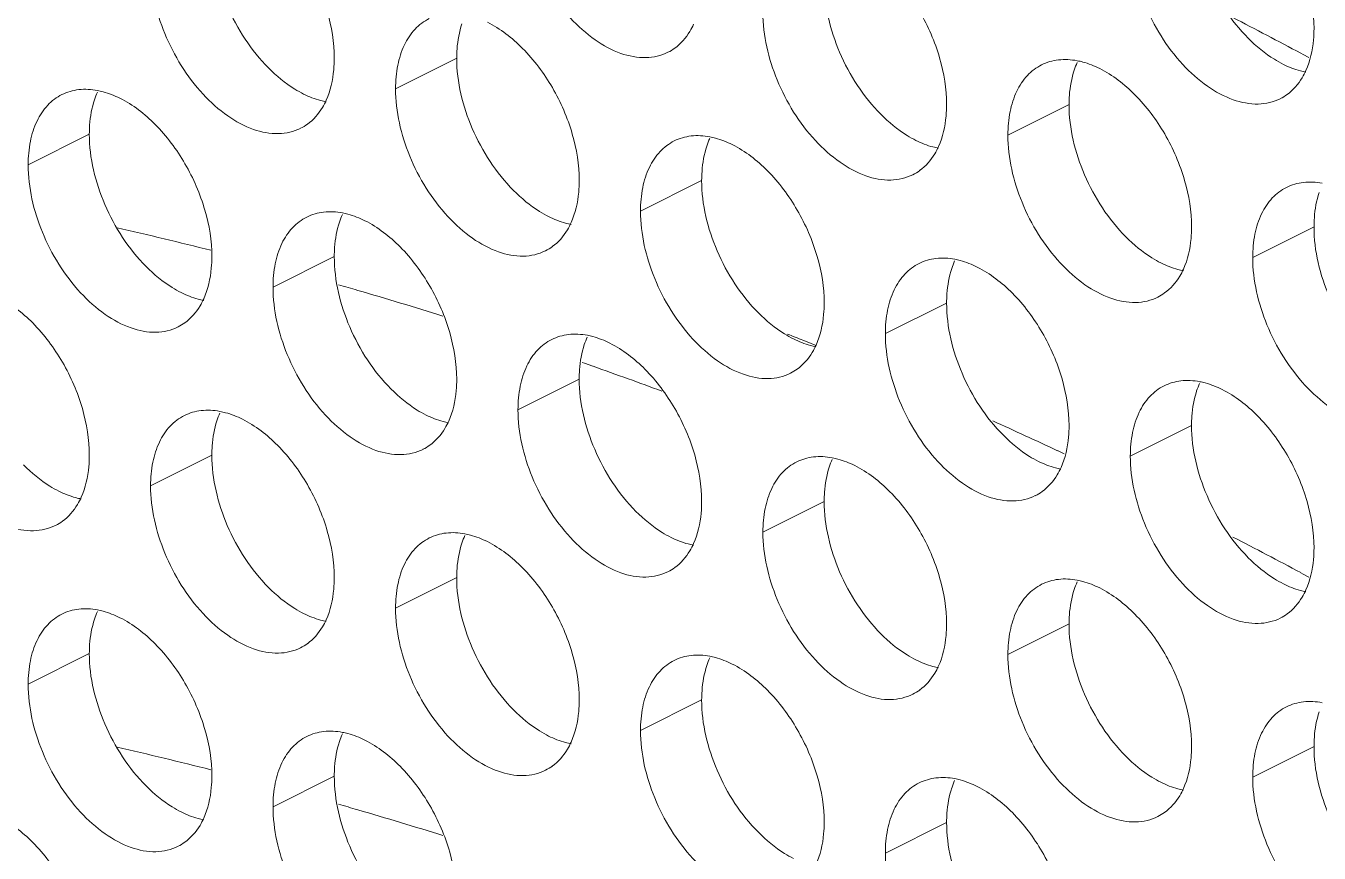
# Model space of a CAD drawing. Header units: millimetres. Extents: x 0 to 2524, y 0 to 1785.
# Drawn here: x 1859.44 to 1871.39, y 830.63 to 838.28 of the extents above; entities that cross this region are included whole.
import ezdxf

# ---------------------------------------------------------------- set-up
doc = ezdxf.new("R2010")
doc.units = ezdxf.units.MM
doc.header["$LTSCALE"] = 0.1
doc.layers.add('标注', color=251, linetype='Continuous', lineweight=9)

msp = doc.modelspace()

# ---------------------------------------------------------------- linework, layer by layer
at = {"layer": '标注'}
for p, q in [((1871.216, 838.026), (1871.239, 838.014)), ((1871.239, 838.014), (1871.291, 837.986)), ((1863.419, 837.981), (1862.854, 837.698)), ((1869.076, 837.553), (1868.511, 837.27)), ((1860.025, 837.278), (1859.46, 836.995)), ((1865.682, 836.85), (1865.117, 836.567)), ((1871.339, 836.421), (1870.773, 836.138)), ((1862.288, 836.147), (1861.722, 835.864)), ((1867.945, 835.718), (1867.379, 835.435)), ((1866.618, 835.374), (1866.672, 835.353)), ((1866.672, 835.353), (1866.731, 835.329)), ((1864.599, 835.162), (1864.577, 835.169)), ((1864.678, 835.134), (1864.599, 835.162)), ((1864.551, 835.015), (1863.985, 834.732)), ((1870.208, 834.587), (1869.642, 834.304)), ((1861.157, 834.312), (1860.591, 834.029)), ((1868.969, 834.354), (1869.03, 834.325)), ((1866.814, 833.884), (1866.248, 833.601)), ((1863.419, 833.181), (1862.854, 832.898)), ((1871.216, 833.226), (1871.239, 833.214)), ((1871.239, 833.214), (1871.291, 833.186)), ((1869.076, 832.753), (1868.511, 832.47)), ((1860.025, 832.478), (1859.46, 832.195)), ((1865.682, 832.05), (1865.117, 831.767)), ((1871.339, 831.621), (1870.773, 831.338)), ((1862.288, 831.347), (1861.722, 831.064)), ((1867.945, 830.918), (1867.379, 830.635))]:
    msp.add_line(p, q, dxfattribs=at)
for centre, radius, start, end in [((1848.008, 794.608), 49.232, 61.8743, 62.6988), ((1865.168, 838.44), 0.453, 296.5256, 305.9034), ((1869.821, 837.641), 0.734, 155.8796, 161.7803), ((1860.77, 837.367), 0.734, 155.8796, 161.7803), ((1870.825, 838.012), 0.453, 296.5256, 305.9034), ((1861.774, 837.738), 0.453, 296.5256, 305.9034), ((1866.427, 836.939), 0.734, 155.8796, 161.7803), ((1867.431, 837.309), 0.453, 296.5256, 305.9034), ((1863.033, 836.236), 0.734, 155.8796, 161.7803), ((1851.95, 799.856), 37.495, 75.7992, 77.1627), ((1864.037, 836.606), 0.453, 296.5256, 305.9034), ((1868.689, 835.807), 0.734, 155.8796, 161.7803), ((1851.393, 797.77), 39.654, 73.727, 73.9941), ((1851.179, 797.044), 40.411, 72.5573, 73.7232), ((1869.693, 836.178), 0.453, 296.5256, 305.9034), ((1860.642, 835.903), 0.453, 296.5256, 305.9034), ((1865.295, 835.104), 0.734, 155.8796, 161.7803), ((1850.978, 796.236), 42.147, 68.2177, 68.4277), ((1850.332, 794.491), 43.1, 70.0992, 70.5572), ((1866.299, 835.475), 0.453, 296.5256, 305.9034), ((1850.171, 794.048), 43.572, 69.6619, 70.0992), ((1870.952, 834.676), 0.734, 155.8796, 161.7803), ((1861.901, 834.401), 0.734, 155.8796, 161.7803), ((1849.654, 793.147), 45.509, 64.8858, 65.7125), ((1862.905, 834.772), 0.453, 296.5256, 305.9034), ((1867.558, 833.973), 0.734, 155.8796, 161.7803), ((1868.562, 834.343), 0.453, 296.5256, 305.9034), ((1859.511, 834.069), 0.453, 296.5256, 305.9034), ((1864.164, 833.27), 0.734, 155.8796, 161.7803), ((1848.008, 789.808), 49.232, 61.8743, 62.6988), ((1865.168, 833.64), 0.453, 296.5256, 305.9034), ((1869.821, 832.841), 0.734, 155.8796, 161.7803), ((1860.77, 832.567), 0.734, 155.8796, 161.7803), ((1870.825, 833.212), 0.453, 296.5256, 305.9034), ((1861.774, 832.938), 0.453, 296.5256, 305.9034), ((1866.427, 832.139), 0.734, 155.8796, 161.7803), ((1867.431, 832.509), 0.453, 296.5256, 305.9034), ((1863.033, 831.436), 0.734, 155.8796, 161.7803), ((1851.95, 795.056), 37.495, 75.7992, 77.1627), ((1864.037, 831.806), 0.453, 296.5256, 305.9034), ((1868.689, 831.007), 0.734, 155.8796, 161.7803), ((1851.393, 792.97), 39.654, 73.727, 73.9941), ((1851.179, 792.244), 40.411, 72.5573, 73.7232), ((1869.693, 831.378), 0.453, 296.5256, 305.9034), ((1860.642, 831.103), 0.453, 296.5256, 305.9034)]:
    msp.add_arc(centre, radius, start, end, dxfattribs=at)
for points, knots in [([(1870.491, 839.719), (1870.611, 839.659), (1870.842, 839.478), (1871.108, 839.12), (1871.289, 838.701), (1871.339, 838.4), (1871.339, 838.255)], [0, 0, 0, 0, 0.229676, 0.488215, 0.753207, 1, 1, 1, 1]), ([(1861.44, 839.444), (1861.56, 839.384), (1861.791, 839.204), (1862.057, 838.846), (1862.238, 838.427), (1862.288, 838.126), (1862.288, 837.981)], [0, 0, 0, 0, 0.229676, 0.488215, 0.753207, 1, 1, 1, 1]), ([(1865.37, 838.035), (1865.308, 838.004), (1865.158, 837.97), (1864.92, 838.017), (1864.682, 838.148), (1864.374, 838.426), (1864.088, 838.888), (1863.985, 839.321), (1863.985, 839.532)], [0, 0, 0, 0, 0.090718, 0.191742, 0.308104, 0.439279, 0.725532, 1, 1, 1, 1]), ([(1870.732, 838.165), (1870.57, 838.328), (1870.319, 838.715), (1870.208, 839.165), (1870.208, 839.387)], [0, 0, 0, 0, 0.508684, 1, 1, 1, 1]), ([(1861.681, 837.89), (1861.519, 838.053), (1861.268, 838.44), (1861.157, 838.891), (1861.157, 839.112)], [0, 0, 0, 0, 0.508684, 1, 1, 1, 1]), ([(1871.027, 837.606), (1870.965, 837.575), (1870.815, 837.541), (1870.577, 837.589), (1870.338, 837.72), (1870.031, 837.997), (1869.745, 838.46), (1869.642, 838.892), (1869.642, 839.104)], [0, 0, 0, 0, 0.090718, 0.191742, 0.308104, 0.439279, 0.725532, 1, 1, 1, 1]), ([(1867.096, 839.016), (1867.217, 838.956), (1867.448, 838.775), (1867.714, 838.417), (1867.895, 837.999), (1867.945, 837.697), (1867.945, 837.553)], [0, 0, 0, 0, 0.229676, 0.488215, 0.753207, 1, 1, 1, 1]), ([(1861.976, 837.332), (1861.914, 837.301), (1861.764, 837.267), (1861.526, 837.315), (1861.287, 837.445), (1860.98, 837.723), (1860.694, 838.185), (1860.591, 838.618), (1860.591, 838.829)], [0, 0, 0, 0, 0.090718, 0.191742, 0.308104, 0.439279, 0.725532, 1, 1, 1, 1]), ([(1867.337, 837.462), (1867.176, 837.625), (1866.925, 838.012), (1866.814, 838.462), (1866.814, 838.684)], [0, 0, 0, 0, 0.508684, 1, 1, 1, 1]), ([(1867.633, 836.904), (1867.57, 836.872), (1867.421, 836.838), (1867.183, 836.886), (1866.944, 837.017), (1866.637, 837.294), (1866.351, 837.757), (1866.248, 838.189), (1866.248, 838.401)], [0, 0, 0, 0, 0.090718, 0.191742, 0.308104, 0.439279, 0.725532, 1, 1, 1, 1]), ([(1862.854, 837.698), (1862.854, 837.771), (1862.866, 837.91), (1862.925, 838.1), (1863.024, 838.252), (1863.117, 838.323), (1863.166, 838.347)], [0, 0, 0, 0, 0.289235, 0.54966, 0.782932, 1, 1, 1, 1]), ([(1863.419, 837.981), (1863.419, 838.009), (1863.423, 838.117), (1863.442, 838.224), (1863.467, 838.299)], [0, 0, 0, 0, 0.264225, 1, 1, 1, 1]), ([(1863.702, 838.313), (1863.823, 838.253), (1864.054, 838.072), (1864.32, 837.714), (1864.501, 837.296), (1864.551, 836.995), (1864.551, 836.85)], [0, 0, 0, 0, 0.229676, 0.488215, 0.753207, 1, 1, 1, 1]), ([(1865.608, 838.295), (1865.597, 838.272), (1865.554, 838.188), (1865.49, 838.114), (1865.434, 838.073)], [0, 0, 0, 0, 0.265525, 1, 1, 1, 1]), ([(1871.339, 838.255), (1871.339, 838.22), (1871.333, 838.088), (1871.304, 837.955), (1871.264, 837.867)], [0, 0, 0, 0, 0.268874, 1, 1, 1, 1]), ([(1871.056, 837.923), (1871.028, 837.938), (1870.91, 838.004), (1870.804, 838.091), (1870.732, 838.165)], [0, 0, 0, 0, 0.235002, 1, 1, 1, 1]), ([(1862.005, 837.649), (1861.977, 837.663), (1861.859, 837.73), (1861.753, 837.817), (1861.681, 837.89)], [0, 0, 0, 0, 0.235002, 1, 1, 1, 1]), ([(1862.288, 837.981), (1862.288, 837.945), (1862.282, 837.813), (1862.253, 837.68), (1862.214, 837.592)], [0, 0, 0, 0, 0.268874, 1, 1, 1, 1]), ([(1863.943, 836.759), (1863.782, 836.922), (1863.531, 837.309), (1863.419, 837.759), (1863.419, 837.981)], [0, 0, 0, 0, 0.508684, 1, 1, 1, 1]), ([(1868.511, 837.27), (1868.511, 837.343), (1868.523, 837.481), (1868.582, 837.672), (1868.681, 837.824), (1868.774, 837.894), (1868.823, 837.919)], [0, 0, 0, 0, 0.289235, 0.54966, 0.782932, 1, 1, 1, 1]), ([(1868.823, 837.919), (1868.871, 837.943), (1868.981, 837.975), (1869.095, 837.968), (1869.151, 837.957)], [0, 0, 0, 0, 0.482538, 1, 1, 1, 1]), ([(1869.151, 837.957), (1869.169, 837.954), (1869.24, 837.937), (1869.309, 837.91), (1869.359, 837.885)], [0, 0, 0, 0, 0.238696, 1, 1, 1, 1]), ([(1871.264, 837.851), (1871.247, 837.854), (1871.175, 837.871), (1871.106, 837.898), (1871.056, 837.923)], [0, 0, 0, 0, 0.238696, 1, 1, 1, 1]), ([(1869.076, 837.553), (1869.076, 837.581), (1869.08, 837.688), (1869.099, 837.796), (1869.124, 837.871)], [0, 0, 0, 0, 0.264225, 1, 1, 1, 1]), ([(1869.359, 837.885), (1869.48, 837.824), (1869.71, 837.644), (1869.977, 837.286), (1870.158, 836.867), (1870.208, 836.566), (1870.208, 836.421)], [0, 0, 0, 0, 0.229676, 0.488215, 0.753207, 1, 1, 1, 1]), ([(1871.264, 837.867), (1871.254, 837.844), (1871.211, 837.76), (1871.147, 837.686), (1871.091, 837.645)], [0, 0, 0, 0, 0.265525, 1, 1, 1, 1]), ([(1859.772, 837.644), (1859.82, 837.668), (1859.93, 837.7), (1860.044, 837.693), (1860.101, 837.682)], [0, 0, 0, 0, 0.482538, 1, 1, 1, 1]), ([(1860.101, 837.682), (1860.118, 837.679), (1860.189, 837.662), (1860.258, 837.635), (1860.308, 837.61)], [0, 0, 0, 0, 0.238696, 1, 1, 1, 1]), ([(1864.239, 836.201), (1864.176, 836.169), (1864.026, 836.135), (1863.789, 836.183), (1863.55, 836.314), (1863.242, 836.591), (1862.956, 837.054), (1862.854, 837.486), (1862.854, 837.698)], [0, 0, 0, 0, 0.090718, 0.191742, 0.308104, 0.439279, 0.725532, 1, 1, 1, 1]), ([(1859.46, 836.995), (1859.46, 837.068), (1859.472, 837.207), (1859.531, 837.397), (1859.63, 837.549), (1859.723, 837.62), (1859.772, 837.644)], [0, 0, 0, 0, 0.289235, 0.54966, 0.782932, 1, 1, 1, 1]), ([(1860.025, 837.278), (1860.025, 837.306), (1860.029, 837.414), (1860.048, 837.521), (1860.073, 837.596)], [0, 0, 0, 0, 0.264225, 1, 1, 1, 1]), ([(1860.308, 837.61), (1860.429, 837.55), (1860.659, 837.369), (1860.926, 837.011), (1861.107, 836.593), (1861.157, 836.292), (1861.157, 836.147)], [0, 0, 0, 0, 0.229676, 0.488215, 0.753207, 1, 1, 1, 1]), ([(1862.213, 837.577), (1862.196, 837.58), (1862.124, 837.597), (1862.055, 837.624), (1862.005, 837.649)], [0, 0, 0, 0, 0.238696, 1, 1, 1, 1]), ([(1862.214, 837.592), (1862.203, 837.569), (1862.16, 837.485), (1862.096, 837.411), (1862.04, 837.37)], [0, 0, 0, 0, 0.265525, 1, 1, 1, 1]), ([(1867.945, 837.553), (1867.945, 837.517), (1867.939, 837.385), (1867.91, 837.252), (1867.87, 837.164)], [0, 0, 0, 0, 0.268874, 1, 1, 1, 1]), ([(1869.6, 836.33), (1869.439, 836.493), (1869.188, 836.88), (1869.076, 837.331), (1869.076, 837.553)], [0, 0, 0, 0, 0.508684, 1, 1, 1, 1]), ([(1867.662, 837.22), (1867.634, 837.235), (1867.516, 837.301), (1867.41, 837.388), (1867.337, 837.462)], [0, 0, 0, 0, 0.235002, 1, 1, 1, 1]), ([(1860.549, 836.056), (1860.388, 836.219), (1860.137, 836.606), (1860.025, 837.056), (1860.025, 837.278)], [0, 0, 0, 0, 0.508684, 1, 1, 1, 1]), ([(1865.117, 836.567), (1865.117, 836.64), (1865.129, 836.779), (1865.188, 836.969), (1865.287, 837.121), (1865.38, 837.191), (1865.428, 837.216)], [0, 0, 0, 0, 0.289235, 0.54966, 0.782932, 1, 1, 1, 1]), ([(1865.428, 837.216), (1865.477, 837.24), (1865.587, 837.272), (1865.701, 837.265), (1865.757, 837.254)], [0, 0, 0, 0, 0.482538, 1, 1, 1, 1]), ([(1865.757, 837.254), (1865.775, 837.251), (1865.846, 837.234), (1865.915, 837.207), (1865.965, 837.182)], [0, 0, 0, 0, 0.238696, 1, 1, 1, 1]), ([(1865.965, 837.182), (1866.086, 837.121), (1866.316, 836.941), (1866.582, 836.583), (1866.764, 836.164), (1866.814, 835.863), (1866.814, 835.718)], [0, 0, 0, 0, 0.229676, 0.488215, 0.753207, 1, 1, 1, 1]), ([(1867.87, 837.148), (1867.853, 837.152), (1867.781, 837.168), (1867.712, 837.195), (1867.662, 837.22)], [0, 0, 0, 0, 0.238696, 1, 1, 1, 1]), ([(1869.896, 835.772), (1869.833, 835.741), (1869.683, 835.707), (1869.445, 835.755), (1869.207, 835.885), (1868.899, 836.163), (1868.613, 836.626), (1868.511, 837.058), (1868.511, 837.27)], [0, 0, 0, 0, 0.090718, 0.191742, 0.308104, 0.439279, 0.725532, 1, 1, 1, 1]), ([(1865.682, 836.85), (1865.682, 836.878), (1865.686, 836.985), (1865.705, 837.093), (1865.73, 837.168)], [0, 0, 0, 0, 0.264225, 1, 1, 1, 1]), ([(1867.87, 837.164), (1867.86, 837.141), (1867.817, 837.057), (1867.753, 836.983), (1867.696, 836.942)], [0, 0, 0, 0, 0.265525, 1, 1, 1, 1]), ([(1860.845, 835.498), (1860.782, 835.466), (1860.632, 835.432), (1860.395, 835.48), (1860.156, 835.611), (1859.848, 835.888), (1859.562, 836.351), (1859.46, 836.784), (1859.46, 836.995)], [0, 0, 0, 0, 0.090718, 0.191742, 0.308104, 0.439279, 0.725532, 1, 1, 1, 1]), ([(1864.551, 836.85), (1864.551, 836.814), (1864.545, 836.682), (1864.516, 836.549), (1864.476, 836.461)], [0, 0, 0, 0, 0.268874, 1, 1, 1, 1]), ([(1866.206, 835.628), (1866.044, 835.79), (1865.793, 836.177), (1865.682, 836.628), (1865.682, 836.85)], [0, 0, 0, 0, 0.508684, 1, 1, 1, 1]), ([(1871.085, 836.787), (1871.134, 836.811), (1871.244, 836.843), (1871.357, 836.836), (1871.414, 836.825)], [0, 0, 0, 0, 0.482538, 1, 1, 1, 1]), ([(1864.268, 836.517), (1864.24, 836.532), (1864.122, 836.598), (1864.016, 836.686), (1863.943, 836.759)], [0, 0, 0, 0, 0.235002, 1, 1, 1, 1]), ([(1870.773, 836.138), (1870.773, 836.211), (1870.785, 836.35), (1870.844, 836.54), (1870.944, 836.692), (1871.036, 836.763), (1871.085, 836.787)], [0, 0, 0, 0, 0.289235, 0.54966, 0.782932, 1, 1, 1, 1]), ([(1871.339, 836.421), (1871.339, 836.45), (1871.343, 836.557), (1871.362, 836.664), (1871.386, 836.74)], [0, 0, 0, 0, 0.264225, 1, 1, 1, 1]), ([(1861.722, 835.864), (1861.722, 835.937), (1861.734, 836.076), (1861.793, 836.266), (1861.893, 836.418), (1861.985, 836.488), (1862.034, 836.513)], [0, 0, 0, 0, 0.289235, 0.54966, 0.782932, 1, 1, 1, 1]), ([(1862.034, 836.513), (1862.083, 836.537), (1862.193, 836.569), (1862.306, 836.562), (1862.363, 836.551)], [0, 0, 0, 0, 0.482538, 1, 1, 1, 1]), ([(1862.288, 836.147), (1862.288, 836.175), (1862.292, 836.283), (1862.311, 836.39), (1862.335, 836.465)], [0, 0, 0, 0, 0.264225, 1, 1, 1, 1]), ([(1862.363, 836.551), (1862.38, 836.548), (1862.452, 836.531), (1862.521, 836.504), (1862.571, 836.479)], [0, 0, 0, 0, 0.238696, 1, 1, 1, 1]), ([(1862.571, 836.479), (1862.692, 836.418), (1862.922, 836.238), (1863.188, 835.88), (1863.369, 835.461), (1863.419, 835.16), (1863.419, 835.015)], [0, 0, 0, 0, 0.229676, 0.488215, 0.753207, 1, 1, 1, 1]), ([(1864.476, 836.445), (1864.459, 836.449), (1864.387, 836.465), (1864.318, 836.492), (1864.268, 836.517)], [0, 0, 0, 0, 0.238696, 1, 1, 1, 1]), ([(1864.476, 836.461), (1864.466, 836.438), (1864.423, 836.354), (1864.359, 836.28), (1864.302, 836.239)], [0, 0, 0, 0, 0.265525, 1, 1, 1, 1]), ([(1866.502, 835.069), (1866.439, 835.038), (1866.289, 835.004), (1866.051, 835.052), (1865.813, 835.182), (1865.505, 835.46), (1865.219, 835.923), (1865.117, 836.355), (1865.117, 836.567)], [0, 0, 0, 0, 0.090718, 0.191742, 0.308104, 0.439279, 0.725532, 1, 1, 1, 1]), ([(1870.208, 836.421), (1870.208, 836.386), (1870.202, 836.253), (1870.173, 836.121), (1870.133, 836.032)], [0, 0, 0, 0, 0.268874, 1, 1, 1, 1]), ([(1871.863, 835.199), (1871.701, 835.362), (1871.45, 835.749), (1871.339, 836.2), (1871.339, 836.421)], [0, 0, 0, 0, 0.508684, 1, 1, 1, 1]), ([(1869.925, 836.089), (1869.896, 836.103), (1869.779, 836.17), (1869.673, 836.257), (1869.6, 836.33)], [0, 0, 0, 0, 0.235002, 1, 1, 1, 1]), ([(1861.157, 836.147), (1861.157, 836.111), (1861.151, 835.979), (1861.122, 835.846), (1861.082, 835.758)], [0, 0, 0, 0, 0.268874, 1, 1, 1, 1]), ([(1862.812, 834.925), (1862.65, 835.087), (1862.399, 835.475), (1862.288, 835.925), (1862.288, 836.147)], [0, 0, 0, 0, 0.508684, 1, 1, 1, 1]), ([(1867.691, 836.084), (1867.74, 836.108), (1867.85, 836.14), (1867.963, 836.133), (1868.02, 836.123)], [0, 0, 0, 0, 0.482538, 1, 1, 1, 1]), ([(1868.02, 836.123), (1868.037, 836.119), (1868.109, 836.103), (1868.178, 836.075), (1868.228, 836.05)], [0, 0, 0, 0, 0.238696, 1, 1, 1, 1]), ([(1872.159, 834.641), (1872.096, 834.61), (1871.946, 834.576), (1871.708, 834.623), (1871.47, 834.754), (1871.162, 835.032), (1870.876, 835.494), (1870.773, 835.927), (1870.773, 836.138)], [0, 0, 0, 0, 0.090718, 0.191742, 0.308104, 0.439279, 0.725532, 1, 1, 1, 1]), ([(1860.874, 835.815), (1860.845, 835.829), (1860.728, 835.895), (1860.622, 835.983), (1860.549, 836.056)], [0, 0, 0, 0, 0.235002, 1, 1, 1, 1]), ([(1867.379, 835.435), (1867.379, 835.508), (1867.391, 835.647), (1867.45, 835.837), (1867.55, 835.99), (1867.642, 836.06), (1867.691, 836.084)], [0, 0, 0, 0, 0.289235, 0.54966, 0.782932, 1, 1, 1, 1]), ([(1867.945, 835.718), (1867.945, 835.747), (1867.949, 835.854), (1867.967, 835.961), (1867.992, 836.037)], [0, 0, 0, 0, 0.264225, 1, 1, 1, 1]), ([(1868.228, 836.05), (1868.348, 835.99), (1868.579, 835.81), (1868.845, 835.452), (1869.026, 835.033), (1869.076, 834.732), (1869.076, 834.587)], [0, 0, 0, 0, 0.229676, 0.488215, 0.753207, 1, 1, 1, 1]), ([(1870.133, 836.017), (1870.115, 836.02), (1870.044, 836.037), (1869.975, 836.064), (1869.925, 836.089)], [0, 0, 0, 0, 0.238696, 1, 1, 1, 1]), ([(1870.133, 836.032), (1870.123, 836.009), (1870.08, 835.925), (1870.015, 835.851), (1869.959, 835.811)], [0, 0, 0, 0, 0.265525, 1, 1, 1, 1]), ([(1863.108, 834.366), (1863.045, 834.335), (1862.895, 834.301), (1862.657, 834.349), (1862.419, 834.479), (1862.111, 834.757), (1861.825, 835.22), (1861.722, 835.652), (1861.722, 835.864)], [0, 0, 0, 0, 0.090718, 0.191742, 0.308104, 0.439279, 0.725532, 1, 1, 1, 1]), ([(1859.177, 835.776), (1859.298, 835.715), (1859.528, 835.535), (1859.794, 835.177), (1859.975, 834.758), (1860.025, 834.457), (1860.025, 834.312)], [0, 0, 0, 0, 0.229676, 0.488215, 0.753207, 1, 1, 1, 1]), ([(1861.082, 835.742), (1861.064, 835.746), (1860.993, 835.762), (1860.924, 835.79), (1860.874, 835.815)], [0, 0, 0, 0, 0.238696, 1, 1, 1, 1]), ([(1861.082, 835.758), (1861.072, 835.735), (1861.029, 835.651), (1860.964, 835.577), (1860.908, 835.536)], [0, 0, 0, 0, 0.265525, 1, 1, 1, 1]), ([(1866.531, 835.386), (1866.502, 835.4), (1866.384, 835.467), (1866.279, 835.554), (1866.206, 835.628)], [0, 0, 0, 0, 0.235002, 1, 1, 1, 1]), ([(1866.814, 835.718), (1866.814, 835.683), (1866.808, 835.55), (1866.779, 835.418), (1866.739, 835.329)], [0, 0, 0, 0, 0.268874, 1, 1, 1, 1]), ([(1868.469, 834.496), (1868.307, 834.659), (1868.056, 835.046), (1867.945, 835.497), (1867.945, 835.718)], [0, 0, 0, 0, 0.508684, 1, 1, 1, 1]), ([(1863.985, 834.732), (1863.985, 834.805), (1863.997, 834.944), (1864.056, 835.134), (1864.156, 835.287), (1864.248, 835.357), (1864.297, 835.381)], [0, 0, 0, 0, 0.289235, 0.54966, 0.782932, 1, 1, 1, 1]), ([(1864.297, 835.381), (1864.345, 835.406), (1864.455, 835.437), (1864.569, 835.43), (1864.626, 835.42)], [0, 0, 0, 0, 0.482538, 1, 1, 1, 1]), ([(1864.626, 835.42), (1864.643, 835.416), (1864.715, 835.4), (1864.784, 835.372), (1864.834, 835.347)], [0, 0, 0, 0, 0.238696, 1, 1, 1, 1]), ([(1866.738, 835.314), (1866.721, 835.317), (1866.65, 835.334), (1866.581, 835.361), (1866.531, 835.386)], [0, 0, 0, 0, 0.238696, 1, 1, 1, 1]), ([(1868.764, 833.938), (1868.702, 833.907), (1868.552, 833.873), (1868.314, 833.92), (1868.076, 834.051), (1867.768, 834.329), (1867.482, 834.791), (1867.379, 835.224), (1867.379, 835.435)], [0, 0, 0, 0, 0.090718, 0.191742, 0.308104, 0.439279, 0.725532, 1, 1, 1, 1]), ([(1864.551, 835.015), (1864.551, 835.044), (1864.555, 835.151), (1864.573, 835.259), (1864.598, 835.334)], [0, 0, 0, 0, 0.264225, 1, 1, 1, 1]), ([(1864.834, 835.347), (1864.954, 835.287), (1865.185, 835.107), (1865.451, 834.749), (1865.632, 834.33), (1865.682, 834.029), (1865.682, 833.884)], [0, 0, 0, 0, 0.229676, 0.488215, 0.753207, 1, 1, 1, 1]), ([(1866.739, 835.329), (1866.729, 835.306), (1866.685, 835.222), (1866.621, 835.148), (1866.565, 835.108)], [0, 0, 0, 0, 0.265525, 1, 1, 1, 1]), ([(1859.713, 833.663), (1859.651, 833.632), (1859.501, 833.598), (1859.263, 833.646), (1859.025, 833.777), (1858.717, 834.054), (1858.431, 834.517), (1858.328, 834.949), (1858.328, 835.161)], [0, 0, 0, 0, 0.090718, 0.191742, 0.308104, 0.439279, 0.725532, 1, 1, 1, 1]), ([(1863.137, 834.683), (1863.108, 834.697), (1862.99, 834.764), (1862.885, 834.851), (1862.812, 834.925)], [0, 0, 0, 0, 0.235002, 1, 1, 1, 1]), ([(1863.419, 835.015), (1863.419, 834.98), (1863.414, 834.847), (1863.385, 834.715), (1863.345, 834.626)], [0, 0, 0, 0, 0.268874, 1, 1, 1, 1]), ([(1865.075, 833.793), (1864.913, 833.956), (1864.662, 834.343), (1864.551, 834.794), (1864.551, 835.015)], [0, 0, 0, 0, 0.508684, 1, 1, 1, 1]), ([(1869.642, 834.304), (1869.642, 834.377), (1869.654, 834.516), (1869.713, 834.706), (1869.812, 834.858), (1869.905, 834.929), (1869.954, 834.953)], [0, 0, 0, 0, 0.289235, 0.54966, 0.782932, 1, 1, 1, 1]), ([(1869.954, 834.953), (1870.002, 834.977), (1870.112, 835.009), (1870.226, 835.002), (1870.283, 834.991)], [0, 0, 0, 0, 0.482538, 1, 1, 1, 1]), ([(1870.208, 834.587), (1870.208, 834.615), (1870.211, 834.723), (1870.23, 834.83), (1870.255, 834.905)], [0, 0, 0, 0, 0.264225, 1, 1, 1, 1]), ([(1870.283, 834.991), (1870.3, 834.988), (1870.372, 834.971), (1870.441, 834.944), (1870.491, 834.919)], [0, 0, 0, 0, 0.238696, 1, 1, 1, 1]), ([(1870.491, 834.919), (1870.611, 834.859), (1870.842, 834.678), (1871.108, 834.32), (1871.289, 833.901), (1871.339, 833.6), (1871.339, 833.455)], [0, 0, 0, 0, 0.229676, 0.488215, 0.753207, 1, 1, 1, 1]), ([(1860.591, 834.029), (1860.591, 834.102), (1860.603, 834.241), (1860.662, 834.431), (1860.761, 834.584), (1860.854, 834.654), (1860.903, 834.678)], [0, 0, 0, 0, 0.289235, 0.54966, 0.782932, 1, 1, 1, 1]), ([(1860.903, 834.678), (1860.951, 834.703), (1861.061, 834.734), (1861.175, 834.728), (1861.232, 834.717)], [0, 0, 0, 0, 0.482538, 1, 1, 1, 1]), ([(1861.232, 834.717), (1861.249, 834.713), (1861.321, 834.697), (1861.39, 834.669), (1861.44, 834.644)], [0, 0, 0, 0, 0.238696, 1, 1, 1, 1]), ([(1863.344, 834.611), (1863.327, 834.614), (1863.256, 834.631), (1863.187, 834.658), (1863.137, 834.683)], [0, 0, 0, 0, 0.238696, 1, 1, 1, 1]), ([(1865.37, 833.235), (1865.308, 833.204), (1865.158, 833.17), (1864.92, 833.217), (1864.682, 833.348), (1864.374, 833.626), (1864.088, 834.088), (1863.985, 834.521), (1863.985, 834.732)], [0, 0, 0, 0, 0.090718, 0.191742, 0.308104, 0.439279, 0.725532, 1, 1, 1, 1]), ([(1861.157, 834.312), (1861.157, 834.341), (1861.16, 834.448), (1861.179, 834.556), (1861.204, 834.631)], [0, 0, 0, 0, 0.264225, 1, 1, 1, 1]), ([(1861.44, 834.644), (1861.56, 834.584), (1861.791, 834.404), (1862.057, 834.046), (1862.238, 833.627), (1862.288, 833.326), (1862.288, 833.181)], [0, 0, 0, 0, 0.229676, 0.488215, 0.753207, 1, 1, 1, 1]), ([(1863.345, 834.626), (1863.335, 834.604), (1863.291, 834.52), (1863.227, 834.445), (1863.171, 834.405)], [0, 0, 0, 0, 0.265525, 1, 1, 1, 1]), ([(1869.076, 834.587), (1869.076, 834.551), (1869.071, 834.419), (1869.041, 834.286), (1869.002, 834.198)], [0, 0, 0, 0, 0.268874, 1, 1, 1, 1]), ([(1870.732, 833.365), (1870.57, 833.528), (1870.319, 833.915), (1870.208, 834.365), (1870.208, 834.587)], [0, 0, 0, 0, 0.508684, 1, 1, 1, 1]), ([(1868.794, 834.255), (1868.765, 834.269), (1868.647, 834.335), (1868.542, 834.423), (1868.469, 834.496)], [0, 0, 0, 0, 0.235002, 1, 1, 1, 1]), ([(1860.025, 834.312), (1860.025, 834.277), (1860.02, 834.144), (1859.99, 834.012), (1859.951, 833.923)], [0, 0, 0, 0, 0.268874, 1, 1, 1, 1]), ([(1861.681, 833.09), (1861.519, 833.253), (1861.268, 833.64), (1861.157, 834.091), (1861.157, 834.312)], [0, 0, 0, 0, 0.508684, 1, 1, 1, 1]), ([(1859.743, 833.98), (1859.714, 833.994), (1859.596, 834.061), (1859.491, 834.148), (1859.418, 834.222)], [0, 0, 0, 0, 0.235002, 1, 1, 1, 1]), ([(1866.248, 833.601), (1866.248, 833.674), (1866.26, 833.813), (1866.319, 834.003), (1866.418, 834.155), (1866.511, 834.226), (1866.56, 834.25)], [0, 0, 0, 0, 0.289235, 0.54966, 0.782932, 1, 1, 1, 1]), ([(1866.56, 834.25), (1866.608, 834.274), (1866.718, 834.306), (1866.832, 834.299), (1866.889, 834.288)], [0, 0, 0, 0, 0.482538, 1, 1, 1, 1]), ([(1866.814, 833.884), (1866.814, 833.912), (1866.817, 834.02), (1866.836, 834.127), (1866.861, 834.202)], [0, 0, 0, 0, 0.264225, 1, 1, 1, 1]), ([(1866.889, 834.288), (1866.906, 834.285), (1866.978, 834.268), (1867.046, 834.241), (1867.096, 834.216)], [0, 0, 0, 0, 0.238696, 1, 1, 1, 1]), ([(1867.096, 834.216), (1867.217, 834.156), (1867.448, 833.975), (1867.714, 833.617), (1867.895, 833.199), (1867.945, 832.897), (1867.945, 832.753)], [0, 0, 0, 0, 0.229676, 0.488215, 0.753207, 1, 1, 1, 1]), ([(1869.001, 834.183), (1868.984, 834.186), (1868.912, 834.202), (1868.844, 834.23), (1868.794, 834.255)], [0, 0, 0, 0, 0.238696, 1, 1, 1, 1]), ([(1869.002, 834.198), (1868.991, 834.175), (1868.948, 834.091), (1868.884, 834.017), (1868.828, 833.976)], [0, 0, 0, 0, 0.265525, 1, 1, 1, 1]), ([(1871.027, 832.806), (1870.965, 832.775), (1870.815, 832.741), (1870.577, 832.789), (1870.338, 832.92), (1870.031, 833.197), (1869.745, 833.66), (1869.642, 834.092), (1869.642, 834.304)], [0, 0, 0, 0, 0.090718, 0.191742, 0.308104, 0.439279, 0.725532, 1, 1, 1, 1]), ([(1859.95, 833.908), (1859.933, 833.911), (1859.861, 833.928), (1859.793, 833.955), (1859.743, 833.98)], [0, 0, 0, 0, 0.238696, 1, 1, 1, 1]), ([(1861.976, 832.532), (1861.914, 832.501), (1861.764, 832.467), (1861.526, 832.515), (1861.287, 832.645), (1860.98, 832.923), (1860.694, 833.385), (1860.591, 833.818), (1860.591, 834.029)], [0, 0, 0, 0, 0.090718, 0.191742, 0.308104, 0.439279, 0.725532, 1, 1, 1, 1]), ([(1859.951, 833.923), (1859.94, 833.901), (1859.897, 833.817), (1859.833, 833.742), (1859.777, 833.702)], [0, 0, 0, 0, 0.265525, 1, 1, 1, 1]), ([(1865.682, 833.884), (1865.682, 833.848), (1865.677, 833.716), (1865.647, 833.583), (1865.608, 833.495)], [0, 0, 0, 0, 0.268874, 1, 1, 1, 1]), ([(1867.337, 832.662), (1867.176, 832.825), (1866.925, 833.212), (1866.814, 833.662), (1866.814, 833.884)], [0, 0, 0, 0, 0.508684, 1, 1, 1, 1]), ([(1865.399, 833.552), (1865.371, 833.566), (1865.253, 833.632), (1865.148, 833.72), (1865.075, 833.793)], [0, 0, 0, 0, 0.235002, 1, 1, 1, 1]), ([(1863.166, 833.547), (1863.214, 833.571), (1863.324, 833.603), (1863.438, 833.596), (1863.495, 833.585)], [0, 0, 0, 0, 0.482538, 1, 1, 1, 1]), ([(1867.633, 832.104), (1867.57, 832.072), (1867.421, 832.038), (1867.183, 832.086), (1866.944, 832.217), (1866.637, 832.494), (1866.351, 832.957), (1866.248, 833.389), (1866.248, 833.601)], [0, 0, 0, 0, 0.090718, 0.191742, 0.308104, 0.439279, 0.725532, 1, 1, 1, 1]), ([(1862.854, 832.898), (1862.854, 832.971), (1862.866, 833.11), (1862.925, 833.3), (1863.024, 833.452), (1863.117, 833.523), (1863.166, 833.547)], [0, 0, 0, 0, 0.289235, 0.54966, 0.782932, 1, 1, 1, 1]), ([(1863.419, 833.181), (1863.419, 833.209), (1863.423, 833.317), (1863.442, 833.424), (1863.467, 833.499)], [0, 0, 0, 0, 0.264225, 1, 1, 1, 1]), ([(1863.495, 833.585), (1863.512, 833.582), (1863.583, 833.565), (1863.652, 833.538), (1863.702, 833.513)], [0, 0, 0, 0, 0.238696, 1, 1, 1, 1]), ([(1863.702, 833.513), (1863.823, 833.453), (1864.054, 833.272), (1864.32, 832.914), (1864.501, 832.496), (1864.551, 832.195), (1864.551, 832.05)], [0, 0, 0, 0, 0.229676, 0.488215, 0.753207, 1, 1, 1, 1]), ([(1865.607, 833.48), (1865.59, 833.483), (1865.518, 833.5), (1865.449, 833.527), (1865.399, 833.552)], [0, 0, 0, 0, 0.238696, 1, 1, 1, 1]), ([(1865.608, 833.495), (1865.597, 833.472), (1865.554, 833.388), (1865.49, 833.314), (1865.434, 833.273)], [0, 0, 0, 0, 0.265525, 1, 1, 1, 1]), ([(1871.056, 833.123), (1871.028, 833.138), (1870.91, 833.204), (1870.804, 833.291), (1870.732, 833.365)], [0, 0, 0, 0, 0.235002, 1, 1, 1, 1]), ([(1871.339, 833.455), (1871.339, 833.42), (1871.333, 833.288), (1871.304, 833.155), (1871.264, 833.067)], [0, 0, 0, 0, 0.268874, 1, 1, 1, 1]), ([(1862.288, 833.181), (1862.288, 833.145), (1862.282, 833.013), (1862.253, 832.88), (1862.214, 832.792)], [0, 0, 0, 0, 0.268874, 1, 1, 1, 1]), ([(1863.943, 831.959), (1863.782, 832.122), (1863.531, 832.509), (1863.419, 832.959), (1863.419, 833.181)], [0, 0, 0, 0, 0.508684, 1, 1, 1, 1]), ([(1868.511, 832.47), (1868.511, 832.543), (1868.523, 832.681), (1868.582, 832.872), (1868.681, 833.024), (1868.774, 833.094), (1868.823, 833.119)], [0, 0, 0, 0, 0.289235, 0.54966, 0.782932, 1, 1, 1, 1]), ([(1868.823, 833.119), (1868.871, 833.143), (1868.981, 833.175), (1869.095, 833.168), (1869.151, 833.157)], [0, 0, 0, 0, 0.482538, 1, 1, 1, 1]), ([(1869.151, 833.157), (1869.169, 833.154), (1869.24, 833.137), (1869.309, 833.11), (1869.359, 833.085)], [0, 0, 0, 0, 0.238696, 1, 1, 1, 1]), ([(1871.264, 833.051), (1871.247, 833.054), (1871.175, 833.071), (1871.106, 833.098), (1871.056, 833.123)], [0, 0, 0, 0, 0.238696, 1, 1, 1, 1]), ([(1862.005, 832.849), (1861.977, 832.863), (1861.859, 832.93), (1861.753, 833.017), (1861.681, 833.09)], [0, 0, 0, 0, 0.235002, 1, 1, 1, 1]), ([(1869.076, 832.753), (1869.076, 832.781), (1869.08, 832.888), (1869.099, 832.996), (1869.124, 833.071)], [0, 0, 0, 0, 0.264225, 1, 1, 1, 1]), ([(1869.359, 833.085), (1869.48, 833.024), (1869.71, 832.844), (1869.977, 832.486), (1870.158, 832.067), (1870.208, 831.766), (1870.208, 831.621)], [0, 0, 0, 0, 0.229676, 0.488215, 0.753207, 1, 1, 1, 1]), ([(1871.264, 833.067), (1871.254, 833.044), (1871.211, 832.96), (1871.147, 832.886), (1871.091, 832.845)], [0, 0, 0, 0, 0.265525, 1, 1, 1, 1]), ([(1859.772, 832.844), (1859.82, 832.868), (1859.93, 832.9), (1860.044, 832.893), (1860.101, 832.882)], [0, 0, 0, 0, 0.482538, 1, 1, 1, 1]), ([(1860.101, 832.882), (1860.118, 832.879), (1860.189, 832.862), (1860.258, 832.835), (1860.308, 832.81)], [0, 0, 0, 0, 0.238696, 1, 1, 1, 1]), ([(1864.239, 831.401), (1864.176, 831.369), (1864.026, 831.335), (1863.789, 831.383), (1863.55, 831.514), (1863.242, 831.791), (1862.956, 832.254), (1862.854, 832.686), (1862.854, 832.898)], [0, 0, 0, 0, 0.090718, 0.191742, 0.308104, 0.439279, 0.725532, 1, 1, 1, 1]), ([(1859.46, 832.195), (1859.46, 832.268), (1859.472, 832.407), (1859.531, 832.597), (1859.63, 832.749), (1859.723, 832.82), (1859.772, 832.844)], [0, 0, 0, 0, 0.289235, 0.54966, 0.782932, 1, 1, 1, 1]), ([(1860.025, 832.478), (1860.025, 832.506), (1860.029, 832.614), (1860.048, 832.721), (1860.073, 832.796)], [0, 0, 0, 0, 0.264225, 1, 1, 1, 1]), ([(1860.308, 832.81), (1860.429, 832.75), (1860.659, 832.569), (1860.926, 832.211), (1861.107, 831.793), (1861.157, 831.492), (1861.157, 831.347)], [0, 0, 0, 0, 0.229676, 0.488215, 0.753207, 1, 1, 1, 1]), ([(1862.213, 832.777), (1862.196, 832.78), (1862.124, 832.797), (1862.055, 832.824), (1862.005, 832.849)], [0, 0, 0, 0, 0.238696, 1, 1, 1, 1]), ([(1862.214, 832.792), (1862.203, 832.769), (1862.16, 832.685), (1862.096, 832.611), (1862.04, 832.57)], [0, 0, 0, 0, 0.265525, 1, 1, 1, 1]), ([(1867.945, 832.753), (1867.945, 832.717), (1867.939, 832.585), (1867.91, 832.452), (1867.87, 832.364)], [0, 0, 0, 0, 0.268874, 1, 1, 1, 1]), ([(1869.6, 831.53), (1869.439, 831.693), (1869.188, 832.08), (1869.076, 832.531), (1869.076, 832.753)], [0, 0, 0, 0, 0.508684, 1, 1, 1, 1]), ([(1867.662, 832.42), (1867.634, 832.435), (1867.516, 832.501), (1867.41, 832.588), (1867.337, 832.662)], [0, 0, 0, 0, 0.235002, 1, 1, 1, 1]), ([(1860.549, 831.256), (1860.388, 831.419), (1860.137, 831.806), (1860.025, 832.256), (1860.025, 832.478)], [0, 0, 0, 0, 0.508684, 1, 1, 1, 1]), ([(1865.117, 831.767), (1865.117, 831.84), (1865.129, 831.979), (1865.188, 832.169), (1865.287, 832.321), (1865.38, 832.391), (1865.428, 832.416)], [0, 0, 0, 0, 0.289235, 0.54966, 0.782932, 1, 1, 1, 1]), ([(1865.428, 832.416), (1865.477, 832.44), (1865.587, 832.472), (1865.701, 832.465), (1865.757, 832.454)], [0, 0, 0, 0, 0.482538, 1, 1, 1, 1]), ([(1865.757, 832.454), (1865.775, 832.451), (1865.846, 832.434), (1865.915, 832.407), (1865.965, 832.382)], [0, 0, 0, 0, 0.238696, 1, 1, 1, 1]), ([(1867.87, 832.348), (1867.853, 832.352), (1867.781, 832.368), (1867.712, 832.395), (1867.662, 832.42)], [0, 0, 0, 0, 0.238696, 1, 1, 1, 1]), ([(1869.896, 830.972), (1869.833, 830.941), (1869.683, 830.907), (1869.445, 830.955), (1869.207, 831.085), (1868.899, 831.363), (1868.613, 831.826), (1868.511, 832.258), (1868.511, 832.47)], [0, 0, 0, 0, 0.090718, 0.191742, 0.308104, 0.439279, 0.725532, 1, 1, 1, 1]), ([(1865.682, 832.05), (1865.682, 832.078), (1865.686, 832.185), (1865.705, 832.293), (1865.73, 832.368)], [0, 0, 0, 0, 0.264225, 1, 1, 1, 1]), ([(1865.965, 832.382), (1866.086, 832.321), (1866.316, 832.141), (1866.582, 831.783), (1866.764, 831.364), (1866.814, 831.063), (1866.814, 830.918)], [0, 0, 0, 0, 0.229676, 0.488215, 0.753207, 1, 1, 1, 1]), ([(1867.87, 832.364), (1867.86, 832.341), (1867.817, 832.257), (1867.753, 832.183), (1867.696, 832.142)], [0, 0, 0, 0, 0.265525, 1, 1, 1, 1]), ([(1860.845, 830.698), (1860.782, 830.666), (1860.632, 830.632), (1860.395, 830.68), (1860.156, 830.811), (1859.848, 831.088), (1859.562, 831.551), (1859.46, 831.984), (1859.46, 832.195)], [0, 0, 0, 0, 0.090718, 0.191742, 0.308104, 0.439279, 0.725532, 1, 1, 1, 1]), ([(1864.551, 832.05), (1864.551, 832.014), (1864.545, 831.882), (1864.516, 831.749), (1864.476, 831.661)], [0, 0, 0, 0, 0.268874, 1, 1, 1, 1]), ([(1866.206, 830.828), (1866.044, 830.99), (1865.793, 831.377), (1865.682, 831.828), (1865.682, 832.05)], [0, 0, 0, 0, 0.508684, 1, 1, 1, 1]), ([(1871.085, 831.987), (1871.134, 832.011), (1871.244, 832.043), (1871.357, 832.036), (1871.414, 832.025)], [0, 0, 0, 0, 0.482538, 1, 1, 1, 1]), ([(1864.268, 831.717), (1864.24, 831.732), (1864.122, 831.798), (1864.016, 831.886), (1863.943, 831.959)], [0, 0, 0, 0, 0.235002, 1, 1, 1, 1]), ([(1870.773, 831.338), (1870.773, 831.411), (1870.785, 831.55), (1870.844, 831.74), (1870.944, 831.892), (1871.036, 831.963), (1871.085, 831.987)], [0, 0, 0, 0, 0.289235, 0.54966, 0.782932, 1, 1, 1, 1]), ([(1871.339, 831.621), (1871.339, 831.65), (1871.343, 831.757), (1871.362, 831.864), (1871.386, 831.94)], [0, 0, 0, 0, 0.264225, 1, 1, 1, 1]), ([(1861.722, 831.064), (1861.722, 831.137), (1861.734, 831.276), (1861.793, 831.466), (1861.893, 831.618), (1861.985, 831.688), (1862.034, 831.713)], [0, 0, 0, 0, 0.289235, 0.54966, 0.782932, 1, 1, 1, 1]), ([(1862.034, 831.713), (1862.083, 831.737), (1862.193, 831.769), (1862.306, 831.762), (1862.363, 831.751)], [0, 0, 0, 0, 0.482538, 1, 1, 1, 1]), ([(1862.363, 831.751), (1862.38, 831.748), (1862.452, 831.731), (1862.521, 831.704), (1862.571, 831.679)], [0, 0, 0, 0, 0.238696, 1, 1, 1, 1]), ([(1862.571, 831.679), (1862.692, 831.618), (1862.922, 831.438), (1863.188, 831.08), (1863.369, 830.661), (1863.419, 830.36), (1863.419, 830.215)], [0, 0, 0, 0, 0.229676, 0.488215, 0.753207, 1, 1, 1, 1]), ([(1864.476, 831.645), (1864.459, 831.649), (1864.387, 831.665), (1864.318, 831.692), (1864.268, 831.717)], [0, 0, 0, 0, 0.238696, 1, 1, 1, 1]), ([(1866.502, 830.269), (1866.439, 830.238), (1866.289, 830.204), (1866.051, 830.252), (1865.813, 830.382), (1865.505, 830.66), (1865.219, 831.123), (1865.117, 831.555), (1865.117, 831.767)], [0, 0, 0, 0, 0.090718, 0.191742, 0.308104, 0.439279, 0.725532, 1, 1, 1, 1]), ([(1862.288, 831.347), (1862.288, 831.375), (1862.292, 831.483), (1862.311, 831.59), (1862.335, 831.665)], [0, 0, 0, 0, 0.264225, 1, 1, 1, 1]), ([(1864.476, 831.661), (1864.466, 831.638), (1864.423, 831.554), (1864.359, 831.48), (1864.302, 831.439)], [0, 0, 0, 0, 0.265525, 1, 1, 1, 1]), ([(1870.208, 831.621), (1870.208, 831.586), (1870.202, 831.453), (1870.173, 831.321), (1870.133, 831.232)], [0, 0, 0, 0, 0.268874, 1, 1, 1, 1]), ([(1871.863, 830.399), (1871.701, 830.562), (1871.45, 830.949), (1871.339, 831.4), (1871.339, 831.621)], [0, 0, 0, 0, 0.508684, 1, 1, 1, 1]), ([(1869.925, 831.289), (1869.896, 831.303), (1869.779, 831.37), (1869.673, 831.457), (1869.6, 831.53)], [0, 0, 0, 0, 0.235002, 1, 1, 1, 1]), ([(1861.157, 831.347), (1861.157, 831.311), (1861.151, 831.179), (1861.122, 831.046), (1861.082, 830.958)], [0, 0, 0, 0, 0.268874, 1, 1, 1, 1]), ([(1862.812, 830.125), (1862.65, 830.287), (1862.399, 830.675), (1862.288, 831.125), (1862.288, 831.347)], [0, 0, 0, 0, 0.508684, 1, 1, 1, 1]), ([(1867.691, 831.284), (1867.74, 831.308), (1867.85, 831.34), (1867.963, 831.333), (1868.02, 831.323)], [0, 0, 0, 0, 0.482538, 1, 1, 1, 1]), ([(1868.02, 831.323), (1868.037, 831.319), (1868.109, 831.303), (1868.178, 831.275), (1868.228, 831.25)], [0, 0, 0, 0, 0.238696, 1, 1, 1, 1]), ([(1872.159, 829.841), (1872.096, 829.81), (1871.946, 829.776), (1871.708, 829.823), (1871.47, 829.954), (1871.162, 830.232), (1870.876, 830.694), (1870.773, 831.127), (1870.773, 831.338)], [0, 0, 0, 0, 0.090718, 0.191742, 0.308104, 0.439279, 0.725532, 1, 1, 1, 1]), ([(1860.874, 831.015), (1860.845, 831.029), (1860.728, 831.095), (1860.622, 831.183), (1860.549, 831.256)], [0, 0, 0, 0, 0.235002, 1, 1, 1, 1]), ([(1867.379, 830.635), (1867.379, 830.708), (1867.391, 830.847), (1867.45, 831.037), (1867.55, 831.19), (1867.642, 831.26), (1867.691, 831.284)], [0, 0, 0, 0, 0.289235, 0.54966, 0.782932, 1, 1, 1, 1]), ([(1867.945, 830.918), (1867.945, 830.947), (1867.949, 831.054), (1867.967, 831.161), (1867.992, 831.237)], [0, 0, 0, 0, 0.264225, 1, 1, 1, 1]), ([(1868.228, 831.25), (1868.348, 831.19), (1868.579, 831.01), (1868.845, 830.652), (1869.026, 830.233), (1869.076, 829.932), (1869.076, 829.787)], [0, 0, 0, 0, 0.229676, 0.488215, 0.753207, 1, 1, 1, 1]), ([(1870.133, 831.217), (1870.115, 831.22), (1870.044, 831.237), (1869.975, 831.264), (1869.925, 831.289)], [0, 0, 0, 0, 0.238696, 1, 1, 1, 1]), ([(1870.133, 831.232), (1870.123, 831.209), (1870.08, 831.125), (1870.015, 831.051), (1869.959, 831.011)], [0, 0, 0, 0, 0.265525, 1, 1, 1, 1]), ([(1859.177, 830.976), (1859.298, 830.915), (1859.528, 830.735), (1859.794, 830.377), (1859.975, 829.958), (1860.025, 829.657), (1860.025, 829.512)], [0, 0, 0, 0, 0.229676, 0.488215, 0.753207, 1, 1, 1, 1]), ([(1861.082, 830.942), (1861.064, 830.946), (1860.993, 830.962), (1860.924, 830.99), (1860.874, 831.015)], [0, 0, 0, 0, 0.238696, 1, 1, 1, 1]), ([(1863.108, 829.566), (1863.045, 829.535), (1862.895, 829.501), (1862.657, 829.549), (1862.419, 829.679), (1862.111, 829.957), (1861.825, 830.42), (1861.722, 830.852), (1861.722, 831.064)], [0, 0, 0, 0, 0.090718, 0.191742, 0.308104, 0.439279, 0.725532, 1, 1, 1, 1]), ([(1861.082, 830.958), (1861.072, 830.935), (1861.029, 830.851), (1860.964, 830.777), (1860.908, 830.736)], [0, 0, 0, 0, 0.265525, 1, 1, 1, 1]), ([(1866.814, 830.918), (1866.814, 830.883), (1866.808, 830.75), (1866.779, 830.618), (1866.739, 830.529)], [0, 0, 0, 0, 0.268874, 1, 1, 1, 1]), ([(1868.469, 829.696), (1868.307, 829.859), (1868.056, 830.246), (1867.945, 830.697), (1867.945, 830.918)], [0, 0, 0, 0, 0.508684, 1, 1, 1, 1]), ([(1866.531, 830.586), (1866.502, 830.6), (1866.384, 830.667), (1866.279, 830.754), (1866.206, 830.828)], [0, 0, 0, 0, 0.235002, 1, 1, 1, 1]), ([(1868.764, 829.138), (1868.702, 829.107), (1868.552, 829.073), (1868.314, 829.12), (1868.076, 829.251), (1867.768, 829.529), (1867.482, 829.991), (1867.379, 830.424), (1867.379, 830.635)], [0, 0, 0, 0, 0.090718, 0.191742, 0.308104, 0.439279, 0.725532, 1, 1, 1, 1])]:
    msp.add_open_spline(points, degree=3, knots=knots, dxfattribs=at)

doc.saveas('drawing.dxf')
